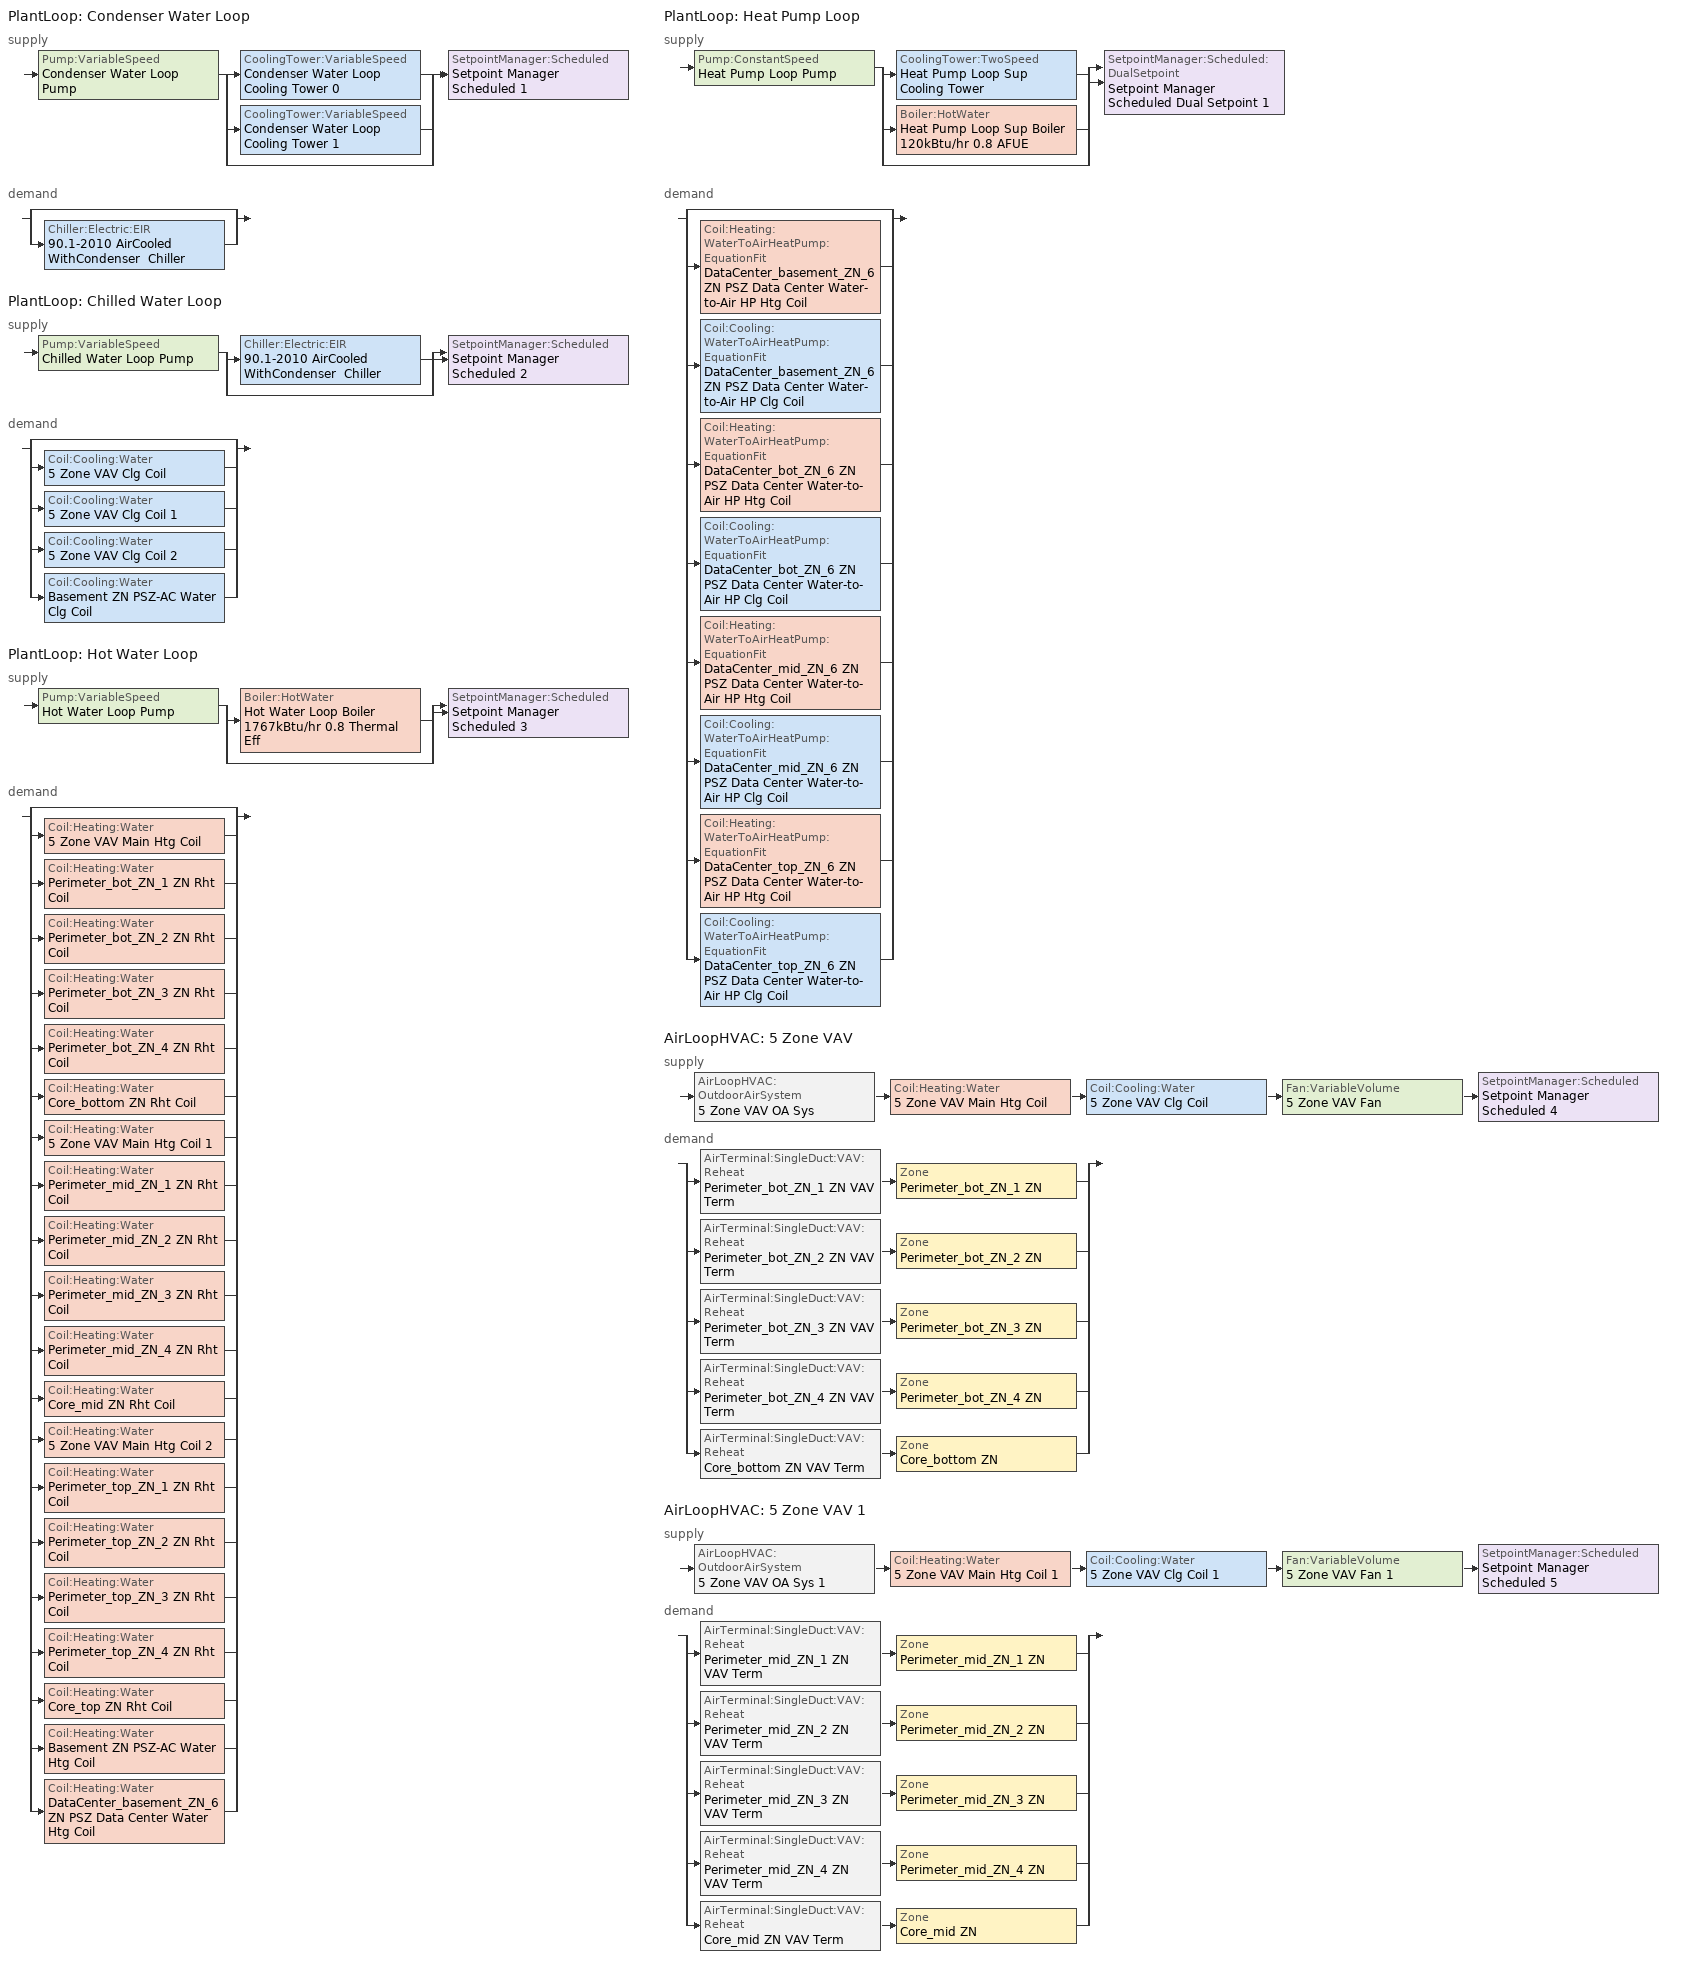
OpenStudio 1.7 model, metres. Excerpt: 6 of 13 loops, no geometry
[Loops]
PlantLoop 'Condenser Water Loop'
 supply: Pump:VariableSpeed 'Condenser Water Loop Pump' > split
  | CoolingTower:VariableSpeed 'Condenser Water Loop Cooling Tower 0'
  | CoolingTower:VariableSpeed 'Condenser Water Loop Cooling Tower 1'
  | bypass
  join > SetpointManager:Scheduled 'Setpoint Manager Scheduled 1'
 demand: split
  | bypass
  | Chiller:Electric:EIR '90.1-2010 AirCooled WithCondenser  Chiller'
PlantLoop 'Chilled Water Loop'
 supply: Pump:VariableSpeed 'Chilled Water Loop Pump' > split
  | Chiller:Electric:EIR '90.1-2010 AirCooled WithCondenser  Chiller'
  | bypass
  join > SetpointManager:Scheduled 'Setpoint Manager Scheduled 2'
 demand: split
  | bypass
  | Coil:Cooling:Water '5 Zone VAV Clg Coil'
  | Coil:Cooling:Water '5 Zone VAV Clg Coil 1'
  | Coil:Cooling:Water '5 Zone VAV Clg Coil 2'
  | Coil:Cooling:Water 'Basement ZN PSZ-AC Water Clg Coil'
PlantLoop 'Hot Water Loop'
 supply: Pump:VariableSpeed 'Hot Water Loop Pump' > split
  | Boiler:HotWater 'Hot Water Loop Boiler 1767kBtu/hr 0.8 Thermal Eff'
  | bypass
  join > SetpointManager:Scheduled 'Setpoint Manager Scheduled 3'
 demand: split
  | bypass
  | Coil:Heating:Water '5 Zone VAV Main Htg Coil'
  | Coil:Heating:Water 'Perimeter_bot_ZN_1 ZN Rht Coil'
  | Coil:Heating:Water 'Perimeter_bot_ZN_2 ZN Rht Coil'
  | Coil:Heating:Water 'Perimeter_bot_ZN_3 ZN Rht Coil'
  | Coil:Heating:Water 'Perimeter_bot_ZN_4 ZN Rht Coil'
  | Coil:Heating:Water 'Core_bottom ZN Rht Coil'
  | Coil:Heating:Water '5 Zone VAV Main Htg Coil 1'
  | Coil:Heating:Water 'Perimeter_mid_ZN_1 ZN Rht Coil'
  | Coil:Heating:Water 'Perimeter_mid_ZN_2 ZN Rht Coil'
  | Coil:Heating:Water 'Perimeter_mid_ZN_3 ZN Rht Coil'
  | Coil:Heating:Water 'Perimeter_mid_ZN_4 ZN Rht Coil'
  | Coil:Heating:Water 'Core_mid ZN Rht Coil'
  | Coil:Heating:Water '5 Zone VAV Main Htg Coil 2'
  | Coil:Heating:Water 'Perimeter_top_ZN_1 ZN Rht Coil'
  | Coil:Heating:Water 'Perimeter_top_ZN_2 ZN Rht Coil'
  | Coil:Heating:Water 'Perimeter_top_ZN_3 ZN Rht Coil'
  | Coil:Heating:Water 'Perimeter_top_ZN_4 ZN Rht Coil'
  | Coil:Heating:Water 'Core_top ZN Rht Coil'
  | Coil:Heating:Water 'Basement ZN PSZ-AC Water Htg Coil'
  | Coil:Heating:Water 'DataCenter_basement_ZN_6 ZN PSZ Data Center Water Htg Coil'
PlantLoop 'Heat Pump Loop'
 supply: Pump:ConstantSpeed 'Heat Pump Loop Pump' > split
  | CoolingTower:TwoSpeed 'Heat Pump Loop Sup Cooling Tower'
  | Boiler:HotWater 'Heat Pump Loop Sup Boiler 120kBtu/hr 0.8 AFUE'
  | bypass
  join > SetpointManager:Scheduled:DualSetpoint 'Setpoint Manager Scheduled Dual Setpoint 1'
 demand: split
  | bypass
  | Coil:Heating:WaterToAirHeatPump:EquationFit 'DataCenter_basement_ZN_6 ZN PSZ Data Center Water-to-Air HP Htg Coil'
  | Coil:Cooling:WaterToAirHeatPump:EquationFit 'DataCenter_basement_ZN_6 ZN PSZ Data Center Water-to-Air HP Clg Coil'
  | Coil:Heating:WaterToAirHeatPump:EquationFit 'DataCenter_bot_ZN_6 ZN PSZ Data Center Water-to-Air HP Htg Coil'
  | Coil:Cooling:WaterToAirHeatPump:EquationFit 'DataCenter_bot_ZN_6 ZN PSZ Data Center Water-to-Air HP Clg Coil'
  | Coil:Heating:WaterToAirHeatPump:EquationFit 'DataCenter_mid_ZN_6 ZN PSZ Data Center Water-to-Air HP Htg Coil'
  | Coil:Cooling:WaterToAirHeatPump:EquationFit 'DataCenter_mid_ZN_6 ZN PSZ Data Center Water-to-Air HP Clg Coil'
  | Coil:Heating:WaterToAirHeatPump:EquationFit 'DataCenter_top_ZN_6 ZN PSZ Data Center Water-to-Air HP Htg Coil'
  | Coil:Cooling:WaterToAirHeatPump:EquationFit 'DataCenter_top_ZN_6 ZN PSZ Data Center Water-to-Air HP Clg Coil'
AirLoopHVAC '5 Zone VAV'
 supply: AirLoopHVAC:OutdoorAirSystem '5 Zone VAV OA Sys' > Coil:Heating:Water '5 Zone VAV Main Htg Coil' > Coil:Cooling:Water '5 Zone VAV Clg Coil' > Fan:VariableVolume '5 Zone VAV Fan' > SetpointManager:Scheduled 'Setpoint Manager Scheduled 4'
 demand: split
  | AirTerminal:SingleDuct:VAV:Reheat 'Perimeter_bot_ZN_1 ZN VAV Term' > Zone 'Perimeter_bot_ZN_1 ZN'
  | AirTerminal:SingleDuct:VAV:Reheat 'Perimeter_bot_ZN_2 ZN VAV Term' > Zone 'Perimeter_bot_ZN_2 ZN'
  | AirTerminal:SingleDuct:VAV:Reheat 'Perimeter_bot_ZN_3 ZN VAV Term' > Zone 'Perimeter_bot_ZN_3 ZN'
  | AirTerminal:SingleDuct:VAV:Reheat 'Perimeter_bot_ZN_4 ZN VAV Term' > Zone 'Perimeter_bot_ZN_4 ZN'
  | AirTerminal:SingleDuct:VAV:Reheat 'Core_bottom ZN VAV Term' > Zone 'Core_bottom ZN'
AirLoopHVAC '5 Zone VAV 1'
 supply: AirLoopHVAC:OutdoorAirSystem '5 Zone VAV OA Sys 1' > Coil:Heating:Water '5 Zone VAV Main Htg Coil 1' > Coil:Cooling:Water '5 Zone VAV Clg Coil 1' > Fan:VariableVolume '5 Zone VAV Fan 1' > SetpointManager:Scheduled 'Setpoint Manager Scheduled 5'
 demand: split
  | AirTerminal:SingleDuct:VAV:Reheat 'Perimeter_mid_ZN_1 ZN VAV Term' > Zone 'Perimeter_mid_ZN_1 ZN'
  | AirTerminal:SingleDuct:VAV:Reheat 'Perimeter_mid_ZN_2 ZN VAV Term' > Zone 'Perimeter_mid_ZN_2 ZN'
  | AirTerminal:SingleDuct:VAV:Reheat 'Perimeter_mid_ZN_3 ZN VAV Term' > Zone 'Perimeter_mid_ZN_3 ZN'
  | AirTerminal:SingleDuct:VAV:Reheat 'Perimeter_mid_ZN_4 ZN VAV Term' > Zone 'Perimeter_mid_ZN_4 ZN'
  | AirTerminal:SingleDuct:VAV:Reheat 'Core_mid ZN VAV Term' > Zone 'Core_mid ZN'
[Sizing:Zone] Zone Cooling Design Supply Air Temperature {C}=12.8; Zone Heating Design Supply Air Temperature {C}=40; Zone Cooling Design Supply Air Humidity Ratio {kg-H2O/kg-air}=0.0085; Zone Heating Design Supply Air Humidity Ratio {kg-H2O/kg-air}=0.008; Cooling Design Air Flow Method=DesignDayWithLimit; Heating Design Air Flow Method=DesignDay
Core_bottom ZN; Perimeter_bot_ZN_1 ZN; Perimeter_mid_ZN_2 ZN; Perimeter_mid_ZN_3 ZN; Core_mid ZN; Perimeter_bot_ZN_3 ZN; Perimeter_bot_ZN_4 ZN; Perimeter_bot_ZN_2 ZN; Perimeter_mid_ZN_4 ZN; Perimeter_mid_ZN_1 ZN
[Zone equipment]
Core_bottom ZN: Core_bottom ZN VAV Term
Perimeter_bot_ZN_1 ZN: Perimeter_bot_ZN_1 ZN VAV Term
Perimeter_mid_ZN_2 ZN: Perimeter_mid_ZN_2 ZN VAV Term
Perimeter_mid_ZN_3 ZN: Perimeter_mid_ZN_3 ZN VAV Term
Core_mid ZN: Core_mid ZN VAV Term
Perimeter_bot_ZN_3 ZN: Perimeter_bot_ZN_3 ZN VAV Term
Perimeter_bot_ZN_4 ZN: Perimeter_bot_ZN_4 ZN VAV Term
Perimeter_bot_ZN_2 ZN: Perimeter_bot_ZN_2 ZN VAV Term
Perimeter_mid_ZN_4 ZN: Perimeter_mid_ZN_4 ZN VAV Term
Perimeter_mid_ZN_1 ZN: Perimeter_mid_ZN_1 ZN VAV Term
[PlantLoop] Plant Loop Volume {m3}=Autocalculate
Name | Maximum Loop Temperature {C} | Minimum Loop Temperature {C} | Fluid Type
Condenser Water Loop | 80 | 5
Chilled Water Loop | 98 | 1
Hot Water Loop |  | 10 | Water
Heat Pump Loop | 80 | 5 | Water
[Sizing:Plant]
Name | Loop Type | Design Loop Exit Temperature {C} | Loop Design Temperature Difference {deltaC}
Condenser Water Loop | Condenser | 29.4444 | 5.55556
Chilled Water Loop | Cooling | 7.22222 | 6.66667
Hot Water Loop | Heating | 82.2222 | 11.1111
Heat Pump Loop | Heating | 39 | 11
[SetpointManager:Scheduled] Control Variable=Temperature
Name | Schedule
Setpoint Manager Scheduled 1 | Condenser Water Loop Temp - 70F
Setpoint Manager Scheduled 2 | Chilled Water Loop Temp - 45F
Setpoint Manager Scheduled 3 | Hot Water Loop Temp - 180F
Setpoint Manager Scheduled 4 | Supply Air Temp - 55.04F
Setpoint Manager Scheduled 5 | Supply Air Temp - 55.04F 1
[Pump:VariableSpeed] Fraction of Motor Inefficiencies to Fluid Stream=0; Coefficient 1 of the Part Load Performance Curve=0; Pump Control Type=Intermittent
Name | Rated Pump Head {Pa} | Coefficient 2 of the Part Load Performance Curve | Coefficient 3 of the Part Load Performance Curve | Coefficient 4 of the Part Load Performance Curve | Motor Efficiency
Condenser Water Loop Pump | 148557 | 0.0216 | -0.0325 | 1.0095
Chilled Water Loop Pump; Hot Water Loop Pump | 179344 | 1 | 0 | 0 | 0.9
[CoolingTower:VariableSpeed] Model Type=CoolToolsCrossFlow; Design Inlet Air Wet-Bulb Temperature {C}=25.5556; Design Approach Temperature {deltaC}=3.88889; Design Range Temperature {deltaC}=5.55556; Design Water Flow Rate {m3/s}=autosize; Design Air Flow Rate {m3/s}=autosize; Design Fan Power {W}=autosize; Fan Power Ratio Function of Air Flow Rate Ratio Curve=Cooling Tower Fan Curve; Minimum Air Flow Rate Ratio=0.2; Fraction of Tower Capacity in Free Convection Regime=0.125; Basin Heater Capacity {W/K}=0; Basin Heater Setpoint Temperature {C}=2; Evaporation Loss Mode=SaturatedExit; Evaporation Loss Factor {percent/K}=0.2; Drift Loss Percent {percent}=0.008; Blowdown Calculation Mode=ConcentrationRatio; Blowdown Concentration Ratio=3; Number of Cells=2; Cell Control=MaximalCell; Sizing Factor=1
Condenser Water Loop Cooling Tower 0; Condenser Water Loop Cooling Tower 1
[Chiller:Electric:EIR]
90.1-2010 AirCooled WithCondenser  Chiller: Reference Capacity {W}=Autosize; Reference COP {W/W}=2.80239; Reference Leaving Chilled Water Temperature {C}=7.22222; Reference Entering Condenser Fluid Temperature {C}=35; Cooling Capacity Function of Temperature Curve=AirCooled_Chiller_2010_PathA_CAPFT; Electric Input to Cooling Output Ratio Function of Temperature Curve=AirCooled_Chiller_2010_PathA_EIRFT; Electric Input to Cooling Output Ratio Function of Part Load Ratio Curve=AirCooled_Chiller_AllCapacities_2004_2010_EIRFPLR; Minimum Part Load Ratio=0.15; Maximum Part Load Ratio=1; Optimum Part Load Ratio=0.8; Minimum Unloading Ratio=0.15; Condenser Type=WaterCooled; Leaving Chilled Water Lower Temperature Limit {C}=2.22222; Chiller Flow Mode=ConstantFlow; Design Heat Recovery Water Flow Rate {m3/s}=0; Sizing Factor=1; Basin Heater Capacity {W/K}=0; Basin Heater Setpoint Temperature {C}=10
[Boiler:HotWater] Fuel Type=NaturalGas; Nominal Thermal Efficiency=0.8; Water Outlet Upper Temperature Limit {C}=99; Parasitic Electric Load {W}=0; Sizing Factor=1
Name | Normalized Boiler Efficiency Curve | Design Water Outlet Temperature {C} | Boiler Flow Mode | Minimum Part Load Ratio | Maximum Part Load Ratio | Optimum Part Load Ratio
Hot Water Loop Boiler 1767kBtu/hr 0.8 Thermal Eff | Boiler with No Minimum Turndown 1 | 82.2222 | LeavingSetpointModulated
Heat Pump Loop Sup Boiler 120kBtu/hr 0.8 AFUE | Boiler with No Minimum Turndown | 30 | ConstantFlow | 0 | 1.2 | 1
[SetpointManager:Scheduled:DualSetpoint]
Setpoint Manager Scheduled Dual Setpoint 1: High Setpoint Schedule=Heat Pump Loop High Temp - 65F; Low Setpoint Schedule=Heat Pump Loop Low Temp - 41F
[Pump:ConstantSpeed]
Heat Pump Loop Pump: Rated Flow Rate {m3/s}=autosize; Rated Pump Head {Pa}=179344; Rated Power Consumption {W}=autosize; Motor Efficiency=0.9; Fraction of Motor Inefficiencies to Fluid Stream=0; Pump Control Type=Intermittent
[CoolingTower:TwoSpeed]
Heat Pump Loop Sup Cooling Tower: Design Water Flow Rate {m3/s}=autosize; High Fan Speed Air Flow Rate {m3/s}=autosize; High Fan Speed Fan Power {W}=autosize; High Fan Speed U-Factor Times Area Value {W/K}=autosize; Low Fan Speed Air Flow Rate {m3/s}=AutoSize; Low Fan Speed Fan Power {W}=AutoSize; Low Fan Speed U-Factor Times Area Value {W/K}=AutoSize; Sizing Factor=1
[AirLoopHVAC] Design Supply Air Flow Rate {m3/s}=AutoSize
5 Zone VAV; 5 Zone VAV 1
[Sizing:System] Type of Load to Size On=Sensible; Design Outdoor Air Flow Rate {m3/s}=Autosize; Minimum System Air Flow Ratio=0.3; Preheat Design Temperature {C}=7; Preheat Design Humidity Ratio {kg-H2O/kg-Air}=0.008; Precool Design Temperature {C}=12.8; Precool Design Humidity Ratio {kg-H2O/kg-Air}=0.008; Central Cooling Design Supply Air Temperature {C}=12.8; Central Heating Design Supply Air Temperature {C}=16.6667; Sizing Option=Coincident; 100% Outdoor Air in Cooling=No; 100% Outdoor Air in Heating=No; Central Cooling Design Supply Air Humidity Ratio {kg-H2O/kg-Air}=0.0085; Central Heating Design Supply Air Humidity Ratio {kg-H2O/kg-Air}=0.008; Cooling Design Air Flow Method=DesignDay; Cooling Design Air Flow Rate {m3/s}=0; Heating Design Air Flow Method=DesignDay; Heating Design Air Flow Rate {m3/s}=0; System Outdoor Air Method=ZoneSum
5 Zone VAV; 5 Zone VAV 1
[Fan:VariableVolume] Availability Schedule=Always On Discrete; Fan Efficiency=0.6045; Pressure Rise {Pa}=1574.24; Maximum Flow Rate {m3/s}=Autosize; Fan Power Minimum Flow Rate Input Method=FixedFlowRate; Fan Power Minimum Flow Fraction=0; Fan Power Minimum Air Flow Rate {m3/s}=0; Motor Efficiency=0.93; Motor In Airstream Fraction=1; Fan Power Coefficient 1=0.0407599; Fan Power Coefficient 2=0.088045; Fan Power Coefficient 3=-0.0729261; Fan Power Coefficient 4=0.94374; Fan Power Coefficient 5=0
5 Zone VAV Fan; 5 Zone VAV Fan 1
[Coil:Cooling:Water] Availability Schedule=Always On Discrete
5 Zone VAV Clg Coil; 5 Zone VAV Clg Coil 1; 5 Zone VAV Clg Coil 2; Basement ZN PSZ-AC Water Clg Coil
[Coil:Heating:Water] Availability Schedule=Always On Discrete; Rated Inlet Water Temperature {C}=82.2222; Rated Outlet Water Temperature {C}=71.1111
Name | Rated Inlet Air Temperature {C} | Rated Outlet Air Temperature {C}
5 Zone VAV Main Htg Coil; 5 Zone VAV Main Htg Coil 1; 5 Zone VAV Main Htg Coil 2 | 7 | 16.6667
Perimeter_bot_ZN_1 ZN Rht Coil; Perimeter_bot_ZN_2 ZN Rht Coil; Perimeter_bot_ZN_3 ZN Rht Coil; Perimeter_bot_ZN_4 ZN Rht Coil; Core_bottom ZN Rht Coil; Perimeter_mid_ZN_1 ZN Rht Coil; Perimeter_mid_ZN_2 ZN Rht Coil; Perimeter_mid_ZN_3 ZN Rht Coil; Perimeter_mid_ZN_4 ZN Rht Coil; Core_mid ZN Rht Coil; Perimeter_top_ZN_1 ZN Rht Coil; Perimeter_top_ZN_2 ZN Rht Coil; Perimeter_top_ZN_3 ZN Rht Coil; Perimeter_top_ZN_4 ZN Rht Coil; Core_top ZN Rht Coil | 16.6667 | 40
Basement ZN PSZ-AC Water Htg Coil; DataCenter_basement_ZN_6 ZN PSZ Data Center Water Htg Coil | 7 | 12.7778
[Controller:OutdoorAir] Minimum Outdoor Air Flow Rate {m3/s}=Autosize; Maximum Outdoor Air Flow Rate {m3/s}=Autosize; Economizer Control Type=FixedDryBulb; Economizer Control Action Type=ModulateFlow; Economizer Maximum Limit Dry-Bulb Temperature {C}=21.1111; Economizer Maximum Limit Enthalpy {J/kg}=64000; Economizer Minimum Limit Dry-Bulb Temperature {C}=-100; Lockout Type=NoLockout; Minimum Limit Type=FixedMinimum; Minimum Outdoor Air Schedule=OfficeLarge MinOA_MotorizedDamper_Sched; Maximum Fraction of Outdoor Air Schedule=Economizer Max OA Fraction 70 pct; High Humidity Control=No; Heat Recovery Bypass Control Type=BypassWhenWithinEconomizerLimits
Name | Controller Mechanical Ventilation
5 Zone VAV OA Sys Controller | 5 Zone VAV Ventilation Controller
5 Zone VAV OA Sys Controller 1 | 5 Zone VAV Ventilation Controller 1
[Controller:MechanicalVentilation] Availability Schedule=Always On Discrete; System Outdoor Air Method=VentilationRateProcedure
5 Zone VAV Ventilation Controller; 5 Zone VAV Ventilation Controller 1
[AirLoopHVAC:OutdoorAirSystem]
Name | Controller
5 Zone VAV OA Sys | 5 Zone VAV OA Sys Controller
5 Zone VAV OA Sys 1 | 5 Zone VAV OA Sys Controller 1
[AirTerminal:SingleDuct:VAV:Reheat] Availability Schedule=Always On Discrete; Maximum Air Flow Rate {m3/s}=Autocalculate; Zone Minimum Air Flow Input Method=Constant; Constant Minimum Air Flow Fraction=0.3; Fixed Minimum Air Flow Rate {m3/s}=0; Maximum Hot Water or Steam Flow Rate {m3/s}=Autocalculate; Minimum Hot Water or Steam Flow Rate {m3/s}=0; Convergence Tolerance=0.001; Damper Heating Action=Reverse; Maximum Flow per Zone Floor Area During Reheat {m3/s-m2}=Autocalculate; Maximum Flow Fraction During Reheat=0.5; Maximum Reheat Air Temperature {C}=40
Name | Reheat Coil
Perimeter_bot_ZN_1 ZN VAV Term | Perimeter_bot_ZN_1 ZN Rht Coil
Perimeter_bot_ZN_2 ZN VAV Term | Perimeter_bot_ZN_2 ZN Rht Coil
Perimeter_bot_ZN_3 ZN VAV Term | Perimeter_bot_ZN_3 ZN Rht Coil
Perimeter_bot_ZN_4 ZN VAV Term | Perimeter_bot_ZN_4 ZN Rht Coil
Core_bottom ZN VAV Term | Core_bottom ZN Rht Coil
Perimeter_mid_ZN_1 ZN VAV Term | Perimeter_mid_ZN_1 ZN Rht Coil
Perimeter_mid_ZN_2 ZN VAV Term | Perimeter_mid_ZN_2 ZN Rht Coil
Perimeter_mid_ZN_3 ZN VAV Term | Perimeter_mid_ZN_3 ZN Rht Coil
Perimeter_mid_ZN_4 ZN VAV Term | Perimeter_mid_ZN_4 ZN Rht Coil
Core_mid ZN VAV Term | Core_mid ZN Rht Coil
[Coil:Heating:WaterToAirHeatPump:EquationFit] Rated Heating Coefficient of Performance {W/W}=4.2; Heating Capacity Coefficient 1=0.237847; Heating Capacity Coefficient 2=-3.35824; Heating Capacity Coefficient 3=3.8064; Heating Capacity Coefficient 4=0.1792; Heating Capacity Coefficient 5=0.128607; Heating Power Consumption Coefficient 1=-3.79176; Heating Power Consumption Coefficient 2=3.38799; Heating Power Consumption Coefficient 3=1.50226; Heating Power Consumption Coefficient 4=-0.177654; Heating Power Consumption Coefficient 5=-0.10308
DataCenter_basement_ZN_6 ZN PSZ Data Center Water-to-Air HP Htg Coil; DataCenter_bot_ZN_6 ZN PSZ Data Center Water-to-Air HP Htg Coil; DataCenter_mid_ZN_6 ZN PSZ Data Center Water-to-Air HP Htg Coil; DataCenter_top_ZN_6 ZN PSZ Data Center Water-to-Air HP Htg Coil
[Coil:Cooling:WaterToAirHeatPump:EquationFit] Rated Cooling Coefficient of Performance {W/W}=3.4; Total Cooling Capacity Coefficient 1=-4.30267; Total Cooling Capacity Coefficient 2=7.18537; Total Cooling Capacity Coefficient 3=-2.23947; Total Cooling Capacity Coefficient 4=0.139996; Total Cooling Capacity Coefficient 5=0.10266; Sensible Cooling Capacity Coefficient 1=6.00194; Sensible Cooling Capacity Coefficient 2=22.6301; Sensible Cooling Capacity Coefficient 3=-26.7961; Sensible Cooling Capacity Coefficient 4=-1.72375; Sensible Cooling Capacity Coefficient 5=0.490645; Sensible Cooling Capacity Coefficient 6=0.0693119; Cooling Power Consumption Coefficient 1=-5.67776; Cooling Power Consumption Coefficient 2=0.438988; Cooling Power Consumption Coefficient 3=5.84528; Cooling Power Consumption Coefficient 4=0.141606; Cooling Power Consumption Coefficient 5=-0.168728
DataCenter_basement_ZN_6 ZN PSZ Data Center Water-to-Air HP Clg Coil; DataCenter_bot_ZN_6 ZN PSZ Data Center Water-to-Air HP Clg Coil; DataCenter_mid_ZN_6 ZN PSZ Data Center Water-to-Air HP Clg Coil; DataCenter_top_ZN_6 ZN PSZ Data Center Water-to-Air HP Clg Coil
[Schedule:Ruleset]
Condenser Water Loop Temp - 70F: Default Day Schedule=Condenser Water Loop Temp - 70F Default
Chilled Water Loop Temp - 45F: Default Day Schedule=Chilled Water Loop Temp - 45F Default
Hot Water Loop Temp - 180F: Default Day Schedule=Hot Water Loop Temp - 180F Default
Heat Pump Loop High Temp - 65F: Default Day Schedule=Heat Pump Loop High Temp - 65F Default
Heat Pump Loop Low Temp - 41F: Default Day Schedule=Heat Pump Loop Low Temp - 41F Default
OfficeLarge MinOA_MotorizedDamper_Sched: Default Day Schedule=OfficeLarge MinOA_MotorizedDamper_Sched Default; Summer Design Day Schedule=OfficeLarge MinOA_MotorizedDamper_Sched Summer Design Day; Winter Design Day Schedule=OfficeLarge MinOA_MotorizedDamper_Sched Winter Design Day
Supply Air Temp - 55.04F: Default Day Schedule=Supply Air Temp - 55.04F Default
Supply Air Temp - 55.04F 1: Default Day Schedule=Supply Air Temp - 55.04F Default 1
Economizer Max OA Fraction 70 pct: Default Day Schedule=Economizer Max OA Fraction 70 pct Default
[Schedule:Day]
Condenser Water Loop Temp - 70F Default: 24, 0, 21.1111
Chilled Water Loop Temp - 45F Default: 24, 0, 7.22222
Hot Water Loop Temp - 180F Default: 24, 0, 82.2222
Heat Pump Loop High Temp - 65F Default: 24, 0, 18.3333
Heat Pump Loop Low Temp - 41F Default: 24, 0, 5
OfficeLarge MinOA_MotorizedDamper_Sched Default: 24, 0, 0
OfficeLarge MinOA_MotorizedDamper_Sched Summer Design Day; OfficeLarge MinOA_MotorizedDamper_Sched Summer Design Day 1: 7, 0, 0, 22, 0, 1, 24, 0, 0
OfficeLarge MinOA_MotorizedDamper_Sched Winter Design Day; OfficeLarge MinOA_MotorizedDamper_Sched Summer Design Day 2: 7, 0, 0, 18, 0, 1, 24, 0, 0
Supply Air Temp - 55.04F Default; Supply Air Temp - 55.04F Default 1: 24, 0, 12.8
Economizer Max OA Fraction 70 pct Default: 24, 0, 0.7
[Schedule:Rule] Schedule Ruleset=OfficeLarge MinOA_MotorizedDamper_Sched; Date Specification Type=DateRange; Start Month=1; Start Day=1; End Month=12; End Day=31
Name | Rule Order | Day Schedule | Apply Monday | Apply Tuesday | Apply Wednesday | Apply Thursday | Apply Friday | Apply Saturday
Schedule Rule 11 | 1 | OfficeLarge MinOA_MotorizedDamper_Sched Summer Design Day 1 | Yes | Yes | Yes | Yes | Yes
Schedule Rule 12 | 0 | OfficeLarge MinOA_MotorizedDamper_Sched Summer Design Day 2 |  |  |  |  |  | Yes
[Curve:Cubic] Minimum Value of x {BasedOnField A2}=0
Name | Coefficient1 Constant | Coefficient2 x | Coefficient3 x**2 | Coefficient4 x**3 | Maximum Value of x {BasedOnField A2}
Cooling Tower Fan Curve | 0 | 0 | 0 | 1 | 1
Boiler with No Minimum Turndown; Boiler with No Minimum Turndown 1 | 0.7463 | 1.3196 | -2.2154 | 1.1674 | 1.3
[Curve:Biquadratic] Minimum Value of x {BasedOnField A2}=5; Maximum Value of x {BasedOnField A2}=10; Minimum Value of y {BasedOnField A3}=12.7; Maximum Value of y {BasedOnField A3}=51.67
Name | Coefficient1 Constant | Coefficient2 x | Coefficient3 x**2 | Coefficient4 y | Coefficient5 y**2 | Coefficient6 x*y
AirCooled_Chiller_2010_PathA_CAPFT | 1.04338 | 0.0407073 | 0.0004506 | -0.0041514 | -8.86e-05 | -0.0003467
AirCooled_Chiller_2010_PathA_EIRFT | 0.596191 | -0.0099496 | 0.0007888 | 0.0004506 | 0.0004875 | -0.0007623
[Curve:Quadratic]
AirCooled_Chiller_AllCapacities_2004_2010_EIRFPLR: Coefficient1 Constant=0.141; Coefficient2 x=0.655; Coefficient3 x**2=0.203; Minimum Value of x {BasedOnField A2}=0; Maximum Value of x {BasedOnField A2}=1
[Schedule:Constant]
Always On Discrete: Value=1
